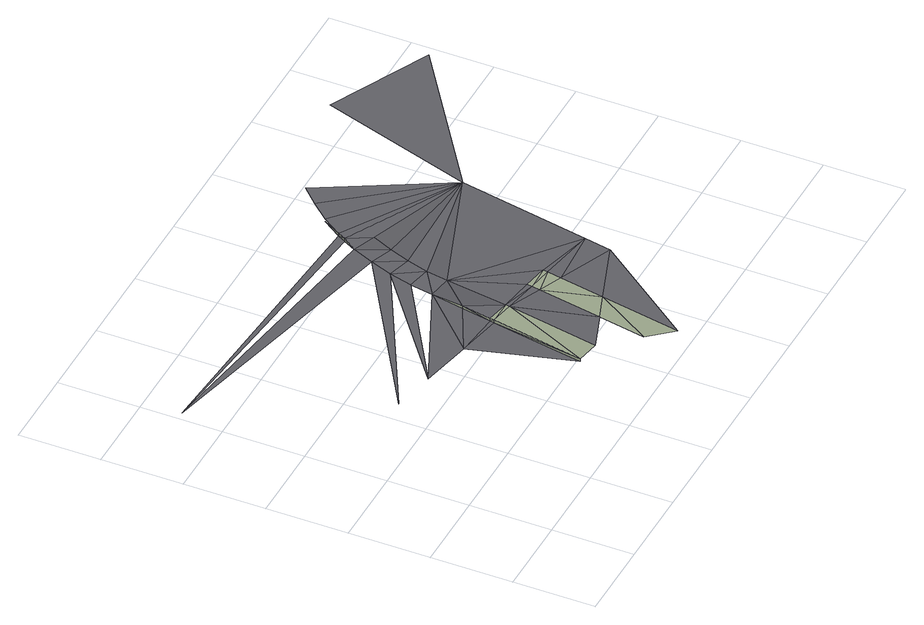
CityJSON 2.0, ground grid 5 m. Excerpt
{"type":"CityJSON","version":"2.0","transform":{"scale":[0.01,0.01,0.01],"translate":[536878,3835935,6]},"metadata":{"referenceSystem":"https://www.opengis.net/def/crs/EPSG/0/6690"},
"CityObjects":{
"road1":{"type":"Road","attributes":{"RoadStructureAttribute.sectionType":"1"},"geometry":[{"type":"MultiSurface","lod":"3","boundaries":[[[0,1,2]],[[1,0,3]],[[4,5,2]],[[2,5,0]],[[2,6,4]],[[4,6,7]],[[8,9,7]],[[8,10,9]],[[11,4,7]],[[7,9,11]],[[12,4,11]],[[9,13,11]],[[10,14,9]],[[11,15,12]],[[11,13,15]],[[9,14,13]],[[13,16,15]],[[13,14,16]]],"semantics":{"surfaces":[{"type":"AuxiliaryTrafficArea","function":"2000"},{"type":"TrafficArea","function":"1000"},{"type":"AuxiliaryTrafficArea","function":"5000"},{"type":"TrafficArea","function":"2000"}],"values":[0,1,2,0,2,3,2,2,3,2,3,2,3,2,2,3,3,3]}}]},
"road2":{"type":"Road","attributes":{"RoadStructureAttribute.sectionType":"4"},"geometry":[{"type":"MultiSurface","lod":"3","boundaries":[[[17,18,19]],[[19,3,20]],[[21,22,3]],[[3,0,21]],[[21,0,5]],[[5,23,21]],[[20,3,22]],[[23,24,21]],[[25,23,5]],[[4,25,5]],[[22,21,24]],[[26,27,28]],[[29,18,27]],[[24,23,25]],[[20,22,24]],[[25,30,24]],[[31,26,32]],[[30,20,24]],[[25,4,12]],[[12,33,25]],[[33,30,25]],[[34,17,20]],[[34,18,17]],[[20,30,34]],[[35,33,12]],[[35,30,33]],[[34,36,18]],[[36,27,18]],[[12,15,35]],[[36,37,27]],[[16,30,35]],[[28,27,37]],[[15,16,35]],[[37,38,28]],[[38,39,28]],[[32,28,39]],[[31,32,39]],[[40,36,34]],[[31,39,41]],[[16,40,30]],[[40,37,36]],[[41,42,31]],[[40,38,37]],[[39,40,41]],[[40,39,38]],[[34,30,40]],[[41,40,43]],[[43,40,44]],[[45,44,40]],[[46,47,40]]],"semantics":{"surfaces":[{"type":"TrafficArea","function":"1020"},{"type":"AuxiliaryTrafficArea","function":"2000"},{"type":"AuxiliaryTrafficArea","function":"5000"},{"type":"TrafficArea","function":"2000"}],"values":[0,0,0,0,1,1,0,1,2,2,1,0,0,3,1,3,0,3,3,3,3,3,3,3,2,3,3,3,2,3,3,3,3,3,3,1,1,3,1,3,3,1,3,3,3,3,3,3,3,3]}}]}
},
"vertices":[
[1496,1052,13],[1392,482,13],[1392,482,33],[1214,1105,19],[1637,1026,33],[1496,1052,33],[1533,456,33],[1762,537,37],[1708,244,36],[1922,593,40],[1831,96,39],[1835,937,37],[1844,987,37],[1974,875,40],[2303,727,47],[1989,960,40],[2334,895,47],
[1597,1608,14],[1635,1748,14],[886,1167,25],[1572,1465,14],[1501,1078,13],[1534,1260,13],[1501,1078,33],[1534,1260,33],[1642,1052,33],[16,2250,51],[1685,1885,14],[1743,2018,14],[614,1217,32],[1715,1440,18],[1812,2146,14],[1785,2095,14],[1850,1018,37],[1739,1576,17],[1995,991,40],[1774,1704,18],[1820,1831,18],[1876,1960,21],[1785,2095,34],[2484,1710,49],[1812,2146,34],[1895,2265,14],[1895,2265,34],[1990,2374,34],[2093,2478,34],[3422,2357,34],[2813,2668,24]
]}
